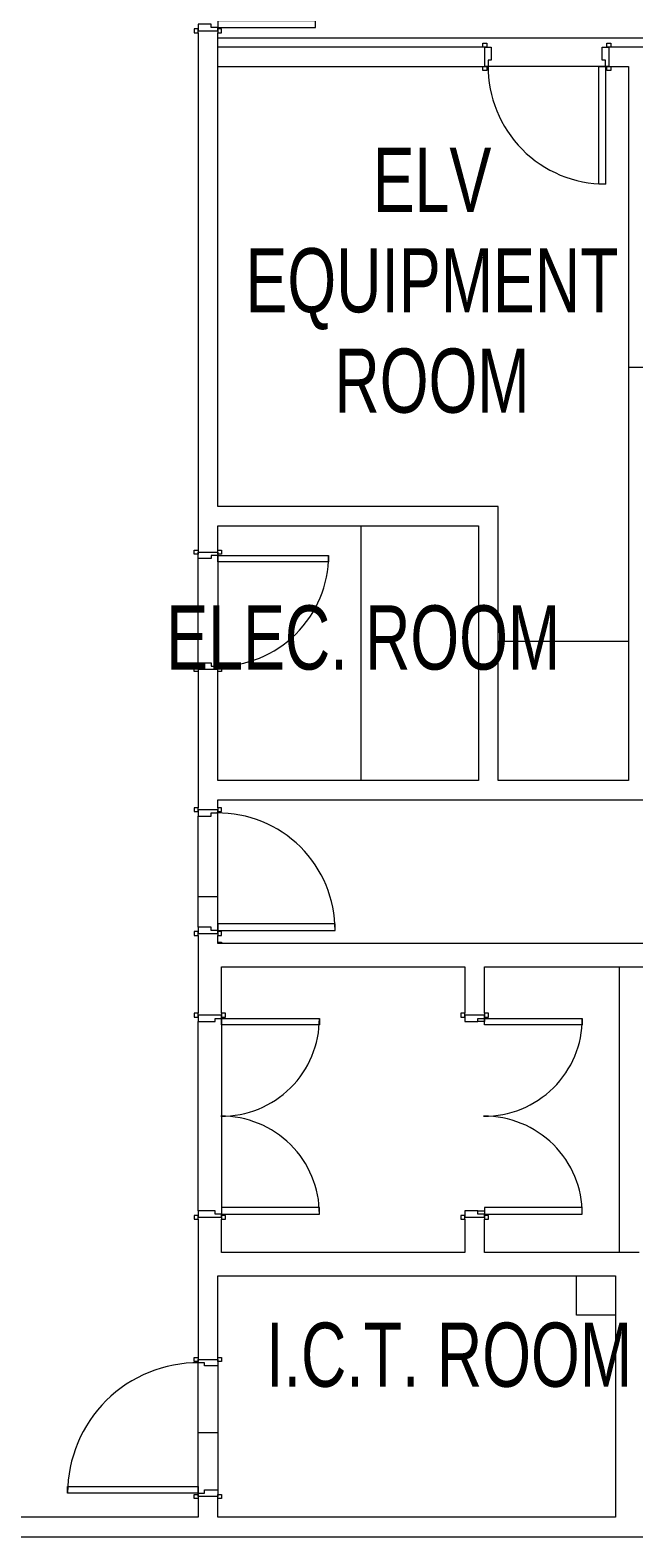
# Model space of a CAD drawing. Header units: millimetres. Extents: x 35540 to 832230, y -10956 to 416550.
# Drawn here: x 225748 to 230375, y 7707 to 19259 of the extents above; entities that cross this region are included whole.
import ezdxf

# ---------------------------------------------------------------- set-up
doc = ezdxf.new("R2010")
doc.units = ezdxf.units.MM
for name, color, linetype, lineweight in [('A-AREA-IDEN', 2, 'Continuous', 15), ('A-DOOR', 31, 'Continuous', 5), ('A-DOOR-FRAM', 31, 'Continuous', 15), ('A-FLOR', 192, 'Continuous', 5), ('A-WALL', 113, 'Continuous', 5)]:
    doc.layers.add(name, color=color, linetype=linetype, lineweight=lineweight)
doc.styles.add('Arial_1', font='arial.ttf', dxfattribs={"width": 0.7, "height": 491.766467})

# ---------------------------------------------------------------- blocks, each defined once
blk = doc.blocks.new('DLN-Double Door__X07_ - _M28_1500 x 2000 _WH_-14586925-2_F U_F_A_')
at = {"layer": 'A-DOOR'}
for p, q in [((-700, -75), (-750, -75)), ((-750, -75), (-750, -825)), ((-700, -825), (-700, -75)), ((700, -75), (750, -75)), ((700, -825), (700, -75)), ((750, -75), (750, -825)), ((-750, -825), (-700, -825)), ((750, -825), (700, -825))]:
    blk.add_line(p, q, dxfattribs=at)
for centre, start, end in [((-750, -75), 270, 0.5), ((750, -75), 179.5, 270)]:
    blk.add_arc(centre, 750, start, end, dxfattribs=at)
at = {"layer": 'A-DOOR-FRAM'}
for p, q in [((-760, 105), (-790, 105)), ((-790, 105), (-790, 75)), ((-790, 75), (-760, 75)), ((-725, 75), (-775, 75)), ((-775, 75), (-775, -75)), ((-760, 75), (-760, 105)), ((-725, -25), (-725, 75)), ((725, 75), (725, -25)), ((775, 75), (725, 75)), ((790, 105), (760, 105)), ((760, 105), (760, 75)), ((760, 75), (790, 75)), ((775, -75), (775, 75)), ((790, 75), (790, 105)), ((-760, -75), (-790, -75)), ((-790, -75), (-790, -105)), ((-790, -105), (-760, -105)), ((-775, -75), (-750, -75)), ((-760, -105), (-760, -75)), ((-750, -75), (-750, -25)), ((-750, -25), (-725, -25)), ((725, -25), (750, -25)), ((750, -25), (750, -75)), ((750, -75), (775, -75)), ((790, -75), (760, -75)), ((760, -75), (760, -105)), ((760, -105), (790, -105)), ((790, -105), (790, -75))]:
    blk.add_line(p, q, dxfattribs=at)
blk = doc.blocks.new('DLN-Single Door__X06_ - _M35_ 900 x 2000 _WH_-14686132-2_F U_F_A_')
at = {"layer": 'A-DOOR'}
for p, q in [((-460, 105), (-490, 105)), ((-490, 105), (-490, 75)), ((-490, 75), (-460, 75)), ((-460, 75), (-460, 105)), ((490, 105), (460, 105)), ((460, 105), (460, 75)), ((460, 75), (490, 75)), ((490, 75), (490, 105)), ((-460, -75), (-490, -75)), ((-490, -75), (-490, -105)), ((-490, -105), (-460, -105)), ((-460, -105), (-460, -75)), ((-400, -75), (-450, -75)), ((-450, -75), (-450, -975)), ((-400, -975), (-400, -75)), ((490, -75), (460, -75)), ((460, -75), (460, -105)), ((460, -105), (490, -105)), ((490, -105), (490, -75)), ((-450, -975), (-400, -975))]:
    blk.add_line(p, q, dxfattribs=at)
blk.add_arc((-450, -75), 900, 270, 0.5, dxfattribs=at)
at = {"layer": 'A-DOOR-FRAM'}
for p, q in [((-425, 75), (-475, 75)), ((-475, 75), (-475, -75)), ((-425, -25), (-425, 75)), ((425, 75), (425, -25)), ((475, 75), (425, 75)), ((475, -75), (475, 75)), ((-475, -75), (-450, -75)), ((-450, -75), (-450, -25)), ((-450, -25), (-425, -25)), ((425, -25), (450, -25)), ((450, -25), (450, -75)), ((450, -75), (475, -75))]:
    blk.add_line(p, q, dxfattribs=at)
blk = doc.blocks.new('DLN-Double Door__X07_ - _M27_1500 x 2200 _WH_-11169539-2_F U_F_A_')
at = {"layer": 'A-DOOR'}
for p, q in [((-700, -75), (-750, -75)), ((-750, -75), (-750, -825)), ((-700, -825), (-700, -75)), ((700, -75), (750, -75)), ((700, -825), (700, -75)), ((750, -75), (750, -825)), ((-750, -825), (-700, -825)), ((750, -825), (700, -825))]:
    blk.add_line(p, q, dxfattribs=at)
for centre, start, end in [((-750, -75), 270, 0.5), ((750, -75), 179.5, 270)]:
    blk.add_arc(centre, 750, start, end, dxfattribs=at)
at = {"layer": 'A-DOOR-FRAM'}
for p, q in [((-760, 105), (-790, 105)), ((-790, 105), (-790, 75)), ((-790, 75), (-760, 75)), ((-725, 75), (-775, 75)), ((-775, 75), (-775, -75)), ((-760, 75), (-760, 105)), ((-725, -25), (-725, 75)), ((725, 75), (725, -25)), ((775, 75), (725, 75)), ((790, 105), (760, 105)), ((760, 105), (760, 75)), ((760, 75), (790, 75)), ((775, -75), (775, 75)), ((790, 75), (790, 105)), ((-760, -75), (-790, -75)), ((-790, -75), (-790, -105)), ((-790, -105), (-760, -105)), ((-775, -75), (-750, -75)), ((-760, -105), (-760, -75)), ((-750, -75), (-750, -25)), ((-750, -25), (-725, -25)), ((725, -25), (750, -25)), ((750, -25), (750, -75)), ((750, -75), (775, -75)), ((790, -75), (760, -75)), ((760, -75), (760, -105)), ((760, -105), (790, -105)), ((790, -105), (790, -75))]:
    blk.add_line(p, q, dxfattribs=at)
blk = doc.blocks.new('DLN-Single Door__X05_ - _M23a_ 850 x 2000 _WH_-14686133-2_F U_F_A_')
at = {"layer": 'A-DOOR'}
for p, q in [((-425, 925), (-375, 925)), ((-425, 75), (-425, 925)), ((-375, 925), (-375, 75)), ((-465, 105), (-435, 105)), ((-465, 75), (-465, 105)), ((-435, 75), (-465, 75)), ((-435, 105), (-435, 75)), ((-375, 75), (-425, 75)), ((435, 75), (435, 105)), ((435, 105), (465, 105)), ((465, 75), (435, 75)), ((465, 105), (465, 75)), ((-465, -75), (-435, -75)), ((-465, -105), (-465, -75)), ((-435, -105), (-465, -105)), ((-435, -75), (-435, -105)), ((435, -105), (435, -75)), ((435, -75), (465, -75)), ((465, -105), (435, -105)), ((465, -75), (465, -105))]:
    blk.add_line(p, q, dxfattribs=at)
blk.add_arc((-425, 75), 850, 359.5, 90, dxfattribs=at)
at = {"layer": 'A-DOOR-FRAM'}
for p, q in [((-450, 75), (-425, 75)), ((-450, -75), (-450, 75)), ((-425, 75), (-425, 25)), ((-425, 25), (-400, 25)), ((-400, 25), (-400, -75)), ((400, 25), (425, 25)), ((400, -75), (400, 25)), ((425, 75), (450, 75)), ((425, 25), (425, 75)), ((450, 75), (450, -75)), ((-400, -75), (-450, -75)), ((450, -75), (400, -75))]:
    blk.add_line(p, q, dxfattribs=at)
blk = doc.blocks.new('DLN-Single Door__X05_ - _M25a_ 900 x 2200 _WH_-15679916-2_F U_F_A_')
at = {"layer": 'A-DOOR'}
for p, q in [((-450, 975), (-400, 975)), ((-450, 75), (-450, 975)), ((-400, 975), (-400, 75)), ((-490, 105), (-460, 105)), ((-490, 75), (-490, 105)), ((-460, 75), (-490, 75)), ((-460, 105), (-460, 75)), ((-400, 75), (-450, 75)), ((460, 75), (460, 105)), ((460, 105), (490, 105)), ((490, 75), (460, 75)), ((490, 105), (490, 75)), ((-490, -75), (-460, -75)), ((-490, -105), (-490, -75)), ((-460, -105), (-490, -105)), ((-460, -75), (-460, -105)), ((460, -105), (460, -75)), ((460, -75), (490, -75)), ((490, -105), (460, -105)), ((490, -75), (490, -105))]:
    blk.add_line(p, q, dxfattribs=at)
blk.add_arc((-450, 75), 900, 359.5, 90, dxfattribs=at)
at = {"layer": 'A-DOOR-FRAM'}
for p, q in [((-475, 75), (-450, 75)), ((-475, -75), (-475, 75)), ((-450, 75), (-450, 25)), ((-450, 25), (-425, 25)), ((-425, 25), (-425, -75)), ((425, 25), (450, 25)), ((425, -75), (425, 25)), ((450, 75), (475, 75)), ((450, 25), (450, 75)), ((475, 75), (475, -75)), ((-425, -75), (-475, -75)), ((475, -75), (425, -75))]:
    blk.add_line(p, q, dxfattribs=at)
blk = doc.blocks.new('DLN-Single Door__X05_ - _M26a_ 1000 x 2000 _WH_-14686134-2_F U_F_A_')
at = {"layer": 'A-DOOR'}
for p, q in [((-500, 1075), (-450, 1075)), ((-500, 75), (-500, 1075)), ((-450, 1075), (-450, 75)), ((-540, 105), (-510, 105)), ((-540, 75), (-540, 105)), ((-510, 75), (-540, 75)), ((-510, 105), (-510, 75)), ((-450, 75), (-500, 75)), ((510, 75), (510, 105)), ((510, 105), (540, 105)), ((540, 75), (510, 75)), ((540, 105), (540, 75)), ((-540, -75), (-510, -75)), ((-540, -105), (-540, -75)), ((-510, -105), (-540, -105)), ((-510, -75), (-510, -105)), ((510, -105), (510, -75)), ((510, -75), (540, -75)), ((540, -105), (510, -105)), ((540, -75), (540, -105))]:
    blk.add_line(p, q, dxfattribs=at)
blk.add_arc((-500, 75), 1000, 359.5, 90, dxfattribs=at)
at = {"layer": 'A-DOOR-FRAM'}
for p, q in [((-525, 75), (-500, 75)), ((-525, -75), (-525, 75)), ((-500, 75), (-500, 25)), ((-500, 25), (-475, 25)), ((-475, 25), (-475, -75)), ((475, 25), (500, 25)), ((475, -75), (475, 25)), ((500, 75), (525, 75)), ((500, 25), (500, 75)), ((525, 75), (525, -75)), ((-475, -75), (-525, -75)), ((525, -75), (475, -75))]:
    blk.add_line(p, q, dxfattribs=at)
blk = doc.blocks.new('DLN-Double Door__X03_ - _M16_1500 x 2000 _WH_-16954928-2_F U_F_A_')
at = {"layer": 'A-DOOR'}
for p, q in [((-700, -90), (-750, -90)), ((-750, -90), (-750, -840)), ((-700, -840), (-700, -90)), ((700, -90), (750, -90)), ((700, -840), (700, -90)), ((750, -90), (750, -840)), ((-750, -840), (-700, -840)), ((750, -840), (700, -840))]:
    blk.add_line(p, q, dxfattribs=at)
for centre, start, end in [((-750, -90), 270, 0.5), ((750, -90), 179.5, 270)]:
    blk.add_arc(centre, 750, start, end, dxfattribs=at)
at = {"layer": 'A-DOOR-FRAM'}
for p, q in [((-760, 120), (-790, 120)), ((-790, 120), (-790, 90)), ((-760, 90), (-760, 120)), ((790, 120), (760, 120)), ((760, 120), (760, 90)), ((790, 90), (790, 120)), ((-790, 90), (-760, 90)), ((-725, 90), (-775, 90)), ((-775, 90), (-775, -90)), ((-725, -40), (-725, 90)), ((725, 90), (725, -40)), ((775, 90), (725, 90)), ((760, 90), (790, 90)), ((775, -90), (775, 90)), ((-760, -90), (-790, -90)), ((-790, -90), (-790, -120)), ((-775, -90), (-750, -90)), ((-760, -120), (-760, -90)), ((-750, -90), (-750, -40)), ((-750, -40), (-725, -40)), ((725, -40), (750, -40)), ((750, -40), (750, -90)), ((750, -90), (775, -90)), ((790, -90), (760, -90)), ((760, -90), (760, -120)), ((790, -120), (790, -90)), ((-790, -120), (-760, -120)), ((760, -120), (790, -120))]:
    blk.add_line(p, q, dxfattribs=at)

msp = doc.modelspace()

# ---------------------------------------------------------------- linework, layer by layer
at = {"layer": 'A-FLOR'}
for p, q in [((227185.1, 19199.5), (230485.1, 19199.5)), ((230157.6, 18979.2), (229257.6, 18979.2)), ((228285.1, 13507.5), (228285.1, 15457.5)), ((227035.1, 14407.5), (227035.1, 15207.5)), ((227185.1, 15232.5), (227185.1, 14382.5)), ((229335.1, 14574.2), (230335.1, 14574.2)), ((227035.1, 12382.5), (227035.1, 13232.5)), ((227185.1, 12357.5), (227185.1, 13257.5)), ((227035.1, 12616.2), (227185.1, 12616.2)), ((227215.1, 11682.5), (227215.1, 10182.5)), ((229230.1, 11682.5), (229230.1, 11657.5)), ((227035.1, 10207.5), (227035.1, 11657.5)), ((229230.1, 11657.5), (229180.1, 11657.5)), ((229180.1, 10207.5), (229230.1, 10207.5)), ((229230.1, 10207.5), (229230.1, 10182.5)), ((229935.1, 9407.5), (229935.1, 9707.5)), ((230235.1, 9407.5), (229935.1, 9407.5)), ((227035.1, 8042.5), (227035.1, 9042.5)), ((227185.1, 9017.5), (227185.1, 8067.5)), ((227035.1, 8507.5), (227185.1, 8507.5))]:
    msp.add_line(p, q, dxfattribs=at)
at = {"layer": 'A-WALL', "lineweight": 18}
for p, q in [((227035.1, 19239.2), (227035.1, 15272.5)), ((227185.1, 15607.5), (227185.1, 19239.2)), ((229232.6, 19129.2), (227185.1, 19129.2)), ((229232.6, 18979.2), (229232.6, 19129.2)), ((230485.1, 19129.2), (230182.6, 19129.2)), ((230182.6, 19129.2), (230182.6, 18979.2)), ((227185.1, 18979.2), (229232.6, 18979.2)), ((230182.6, 18979.2), (230335.1, 18979.2)), ((230335.1, 18979.2), (230335.1, 13507.5)), ((230335.1, 16674.2), (230872.6, 16674.2)), ((229335.1, 15607.5), (227185.1, 15607.5)), ((229335.1, 13507.5), (229335.1, 15607.5)), ((227185.1, 15272.5), (227185.1, 15457.5)), ((227185.1, 15457.5), (229185.1, 15457.5)), ((229185.1, 15457.5), (229185.1, 13507.5)), ((227035.1, 14342.5), (227035.1, 13297.5)), ((227185.1, 13507.5), (227185.1, 14342.5)), ((229185.1, 13507.5), (227185.1, 13507.5)), ((230335.1, 13507.5), (229335.1, 13507.5)), ((227185.1, 13297.5), (227185.1, 13357.5)), ((227185.1, 13357.5), (230485.1, 13357.5)), ((227035.1, 12317.5), (227035.1, 11722.5)), ((227185.1, 12257.5), (227185.1, 12317.5)), ((232165.1, 12257.5), (227185.1, 12257.5)), ((227215.1, 12077.5), (229080.1, 12077.5)), ((227215.1, 11722.5), (227215.1, 12077.5)), ((229080.1, 12077.5), (229080.1, 11722.5)), ((229230.1, 12077.5), (234565.1, 12077.5)), ((229230.1, 11722.5), (229230.1, 12077.5)), ((227035.1, 10142.5), (227035.1, 9067.5)), ((227215.1, 9887.5), (227215.1, 10142.5)), ((229080.1, 10142.5), (229080.1, 9887.5)), ((229230.1, 9887.5), (229230.1, 10142.5)), ((229080.1, 9887.5), (227215.1, 9887.5)), ((230415.1, 9887.5), (229230.1, 9887.5)), ((227185.1, 9707.5), (230235.1, 9707.5)), ((227185.1, 9067.5), (227185.1, 9707.5)), ((230235.1, 9707.5), (230235.1, 7857.5)), ((227035.1, 9067.5), (227185.1, 9067.5)), ((227035.1, 8017.5), (227035.1, 7857.5)), ((227185.1, 8017.5), (227035.1, 8017.5)), ((227185.1, 7857.5), (227185.1, 8017.5)), ((227035.1, 7857.5), (188635.1, 7857.5)), ((230235.1, 7857.5), (227185.1, 7857.5)), ((188635.1, 7707.5), (234632.1, 7707.5))]:
    msp.add_line(p, q, dxfattribs=at)
at = {"layer": 'A-WALL'}
for p, q in [((227185.1, 12267.5), (227215.1, 12267.5)), ((227215.1, 12267.5), (227215.1, 12257.5)), ((230265.1, 9887.5), (230265.1, 12077.5))]:
    msp.add_line(p, q, dxfattribs=at)

# ---------------------------------------------------------------- block references
at = {"layer": 'A-DOOR'}
for name, p, rotation in [('DLN-Double Door__X07_ - _M28_1500 x 2000 _WH_-14586925-2_F U_F_A_', (227110.1, 20029.2), 90), ('DLN-Single Door__X05_ - _M25a_ 900 x 2200 _WH_-15679916-2_F U_F_A_', (229707.6, 19054.2), 180), ('DLN-Single Door__X05_ - _M23a_ 850 x 2000 _WH_-14686133-2_F U_F_A_', (227110.1, 14807.5), 270), ('DLN-Single Door__X06_ - _M35_ 900 x 2000 _WH_-14686132-2_F U_F_A_', (227110.1, 12807.5), 90), ('DLN-Double Door__X03_ - _M16_1500 x 2000 _WH_-16954928-2_F U_F_A_', (227125.1, 10932.5), 90), ('DLN-Double Door__X07_ - _M27_1500 x 2200 _WH_-11169539-2_F U_F_A_', (229155.1, 10932.5), 89.99999999999993), ('DLN-Single Door__X05_ - _M26a_ 1000 x 2000 _WH_-14686134-2_F U_F_A_', (227110.1, 8542.5), 90)]:
    msp.add_blockref(name, p, dxfattribs=dict(at, rotation=rotation))

# ---------------------------------------------------------------- texts
at = {"layer": 'A-AREA-IDEN', "lineweight": 5, "attachment_point": 2, "line_spacing_factor": 0.938532, "style": 'Arial_1'}
for s, insert, char_height, width in [('ELV\\PEQUIPMENT\\PROOM', (228828, 18356.8), 491.77, 3372), ('ELEC. ROOM', (228301.1, 14848.7), 491.77, 3564), ('I.C.T. ROOM', (228958.9, 9350.1), 491.766, 3306)]:
    msp.add_mtext(s, dxfattribs=dict(at, insert=insert, char_height=char_height, width=width))

doc.saveas('drawing.dxf')
